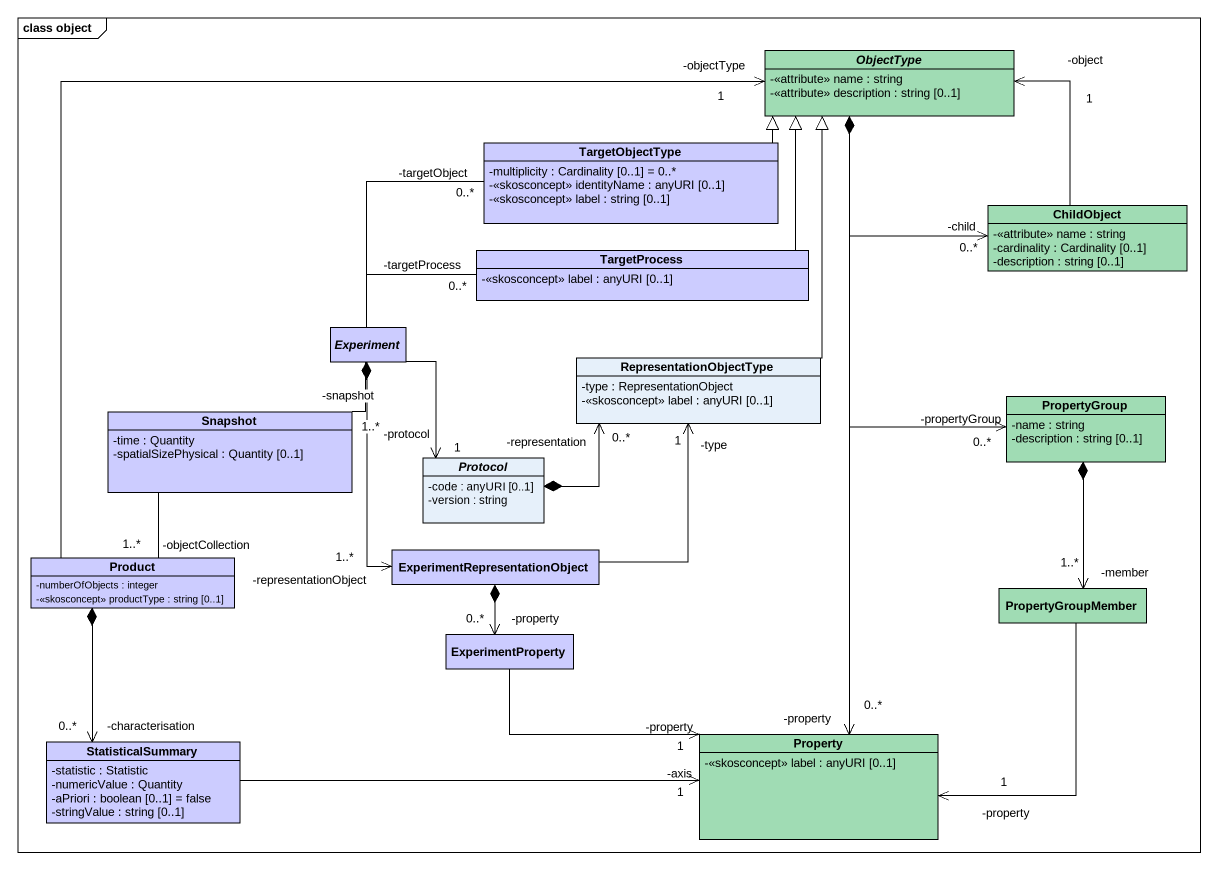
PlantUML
@startuml
mainframe class object
hide circle
hide empty members
skinparam classAttributeIconSize 0
abstract class ObjectType #A0DCB4 {
  -<<attribute>> name : string
  -<<attribute>> description : string [0..1]
}
class TargetObjectType #CCCCFF {
  -multiplicity : Cardinality [0..1] = 0..*
  -<<skosconcept>> identityName : anyURI [0..1]
  -<<skosconcept>> label : string [0..1]
}
class ChildObject #A0DCB4 {
  -<<attribute>> name : string
  -cardinality : Cardinality [0..1]
  -description : string [0..1]
}
class TargetProcess #CCCCFF {
  -<<skosconcept>> label : anyURI [0..1]
}
abstract class Experiment #CCCCFF
class RepresentationObjectType {
  -type : RepresentationObject
  -<<skosconcept>> label : anyURI [0..1]
}
class Snapshot #CCCCFF {
  -time : Quantity
  -spatialSizePhysical : Quantity [0..1]
}
class PropertyGroup #A0DCB4 {
  -name : string
  -description : string [0..1]
}
abstract class "Protocol" as Protocol_ {
  -code : anyURI [0..1]
  -version : string
}
class Product #CCCCFF {
  -numberOfObjects : integer
  -<<skosconcept>> productType : string [0..1]
}
class "ExperimentRepresentationObject" as ExperimentRepresentationObje #CCCCFF
class PropertyGroupMember #A0DCB4
class ExperimentProperty #CCCCFF
class StatisticalSummary #CCCCFF {
  -statistic : Statistic
  -numericValue : Quantity
  -aPriori : boolean [0..1] = false
  -stringValue : string [0..1]
}
class Property #A0DCB4 {
  -<<skosconcept>> label : anyURI [0..1]
}
ObjectType *--> "-child\n0..*" ChildObject
ObjectType *--> "-propertyGroup\n0..*" PropertyGroup
ObjectType *--> "-property\n0..*" Property
TargetObjectType -right-|> ObjectType
ChildObject -up-> "-object\n1" ObjectType
TargetProcess -up-|> ObjectType
Experiment -up- "-targetObject\n0..*" TargetObjectType
Experiment -right- "-targetProcess\n0..*" TargetProcess
Experiment -- "-snapshot\n1..*" Snapshot
Experiment --> "-protocol\n1" Protocol_
Experiment *--> "-representationObject\n1..*" ExperimentRepresentationObje
RepresentationObjectType -up-|> ObjectType
Snapshot -- "-objectCollection\n1..*" Product
PropertyGroup *--> "-member\n1..*" PropertyGroupMember
Protocol_ *-right-> "-representation\n0..*" RepresentationObjectType
Product -up-> "-objectType\n1" ObjectType
Product *--> "-characterisation\n0..*" StatisticalSummary
ExperimentRepresentationObje -up-> "-type\n1" RepresentationObjectType
ExperimentRepresentationObje *--> "-property\n0..*" ExperimentProperty
PropertyGroupMember --> "-property\n1" Property
ExperimentProperty -right-> "-property\n1" Property
StatisticalSummary -right-> "-axis\n1" Property
@enduml
